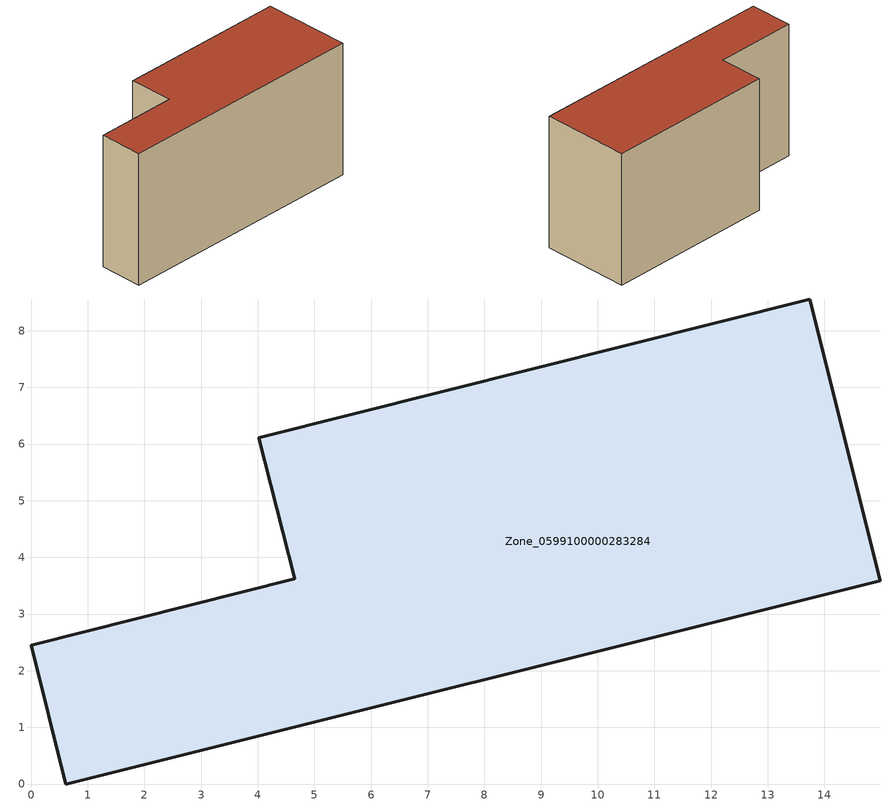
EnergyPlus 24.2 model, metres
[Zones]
Zone_0599100000283284
 floor ground (C_G): 0,2.45 4.65,3.62 4.02,6.11 13.74,8.56 14.99,3.59 0.61,0 z0
 wall outside (C_F): 4.65,3.62 0,2.45 0.61,0 14.99,3.59 13.74,8.56 4.02,6.11 4.65,3.62 z0:7.84
 roof outside (C_R): 13.74,8.56 4.02,6.11 4.65,3.62 0,2.45 0.61,0 14.99,3.59 z7.84
[BUILDING]
Pand.0599100000283284: North Axis=0; Terrain=City; Loads Convergence Tolerance Value=0.04; Temperature Convergence Tolerance Value=0.4; Solar Distribution=FullExterior; Maximum Number of Warmup Days=25; Minimum Number of Warmup Days=1
[Site:Location]
Rotterdam.The.Hague.AP_ZH_NLD Design_Conditions: Latitude=51.96; Longitude=4.45; Time Zone=1; Elevation=-4.5
[SITE:GROUNDTEMPERATURE:BUILDINGSURFACE]
18, 18, 18, 18, 18, 18, 18, 18, 18, 18, 18, 18
[MATERIAL] Thermal Absorptance=0.9; Solar Absorptance=0.7; Visible Absorptance=0.7
Name | Roughness | Thickness | Conductivity | Density | Specific Heat
G.TI.1975-1991 | MediumSmooth | 0.15 | 0.288461 | 540 | 1210
F.TI.1975-1991 | Rough | 0.3 | 0.230769 | 1920 | 840
R.TI.1975-1991 | MediumRough | 0.2 | 0.153846 | 1500 | 1000
[CONSTRUCTION]
C_G: G.TI.1975-1991
C_F: F.TI.1975-1991
C_R: R.TI.1975-1991
[ZONE]
Zone_0599100000283284: Type=1; Multiplier=1; Ceiling Height=Autocalculate; Volume=Autocalculate; Floor Area=autocalculate; Part of Total Floor Area=Yes
[ZONEINFILTRATION:DESIGNFLOWRATE]
Infil_Zone_0599100000283284: Zone or ZoneList or Space or SpaceList=Zone_0599100000283284; Schedule=AlwaysOn; Design Flow Rate Calculation Method=Flow/Area; Flow Rate per Floor Area=0.003; Constant Term Coefficient=1; Temperature Term Coefficient=0; Velocity Term Coefficient=0; Velocity Squared Term Coefficient=0
[HVACTEMPLATE:ZONE:IDEALLOADSAIRSYSTEM]
Zone_0599100000283284: Maximum Heating Supply Air Temperature=50; Minimum Cooling Supply Air Temperature=13; Maximum Heating Supply Air Humidity Ratio=0.0156; Minimum Cooling Supply Air Humidity Ratio=0.0077; Heating Limit=NoLimit; Cooling Limit=NoLimit; Dehumidification Control Type=ConstantSensibleHeatRatio; Cooling Sensible Heat Ratio=0.7; Dehumidification Setpoint=60; Humidification Control Type=None; Humidification Setpoint=30; Outdoor Air Method=None; Outdoor Air Flow Rate per Person=0.00944; Outdoor Air Flow Rate per Zone Floor Area=0; Outdoor Air Flow Rate per Zone=0; Demand Controlled Ventilation Type=None; Outdoor Air Economizer Type=NoEconomizer; Heat Recovery Type=None; Sensible Heat Recovery Effectiveness=0.7; Latent Heat Recovery Effectiveness=0.65
[ZONECONTROL:THERMOSTAT]
ThermostatControl_Zone_0599100000283284: Zone or ZoneList=Zone_0599100000283284; Control Type Schedule=DualSetpointControlType; Control 1=Thermostat_Zone_0599100000283284; Temperature Difference Between Cutout And Setpoint=0
[THERMOSTATSETPOINT:DUALSETPOINT]
Thermostat_Zone_0599100000283284: Heating Setpoint Temperature Schedule=HeatingSetpoint_Zone_0599100000283284; Cooling Setpoint Temperature Schedule=CoolingSetpoint_Zone_0599100000283284
[SCHEDULE:COMPACT]
HeatingSetpoint_Zone_0599100000283284: Through: 12/31, For: AllDays, Until: 24:00, 21
CoolingSetpoint_Zone_0599100000283284: Through: 12/31, For: AllDays, Until: 24:00, 24
DualSetpointControlType: Through: 12/31, For: AllDays, Until: 24:00, 4
AlwaysOn: Through: 12/31, For: AllDays, Until: 24:00, 1
